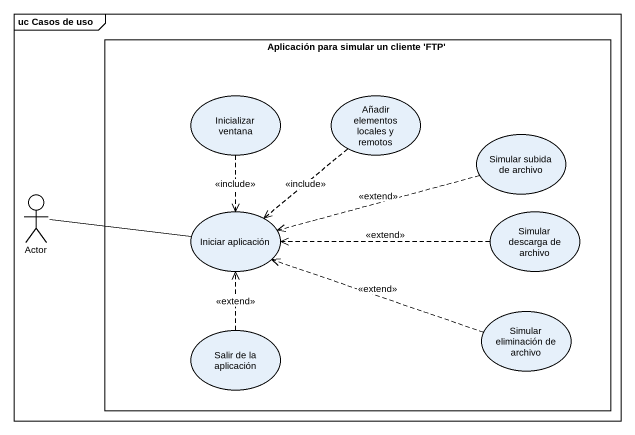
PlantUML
@startuml
mainframe uc Casos de uso
rectangle "Aplicación para simular un cliente 'FTP'" as Aplicación_para_simular_un {
  usecase "Inicializar ventana" as Inicializar_ventana
  usecase "Añadir elementos locales y remotos" as Añadir_elementos_locales_y
  usecase "Simular subida de archivo" as Simular_subida_de_archivo
  usecase "Iniciar aplicación" as Iniciar_aplicación
  usecase "Simular descarga de archivo" as Simular_descarga_de_archivo
  usecase "Simular eliminación de archivo" as Simular_eliminación_de
  usecase "Salir de la aplicación" as Salir_de_la_aplicación
}
actor "Actor" as Actor_
Inicializar_ventana ..> Iniciar_aplicación : <<include>>
Añadir_elementos_locales_y ..> Iniciar_aplicación : <<include>>
Simular_subida_de_archivo .left.> Iniciar_aplicación : <<extend>>
Actor_ -right- Iniciar_aplicación
Simular_descarga_de_archivo .left.> Iniciar_aplicación : <<extend>>
Simular_eliminación_de .left.> Iniciar_aplicación : <<extend>>
Salir_de_la_aplicación .up.> Iniciar_aplicación : <<extend>>
@enduml
